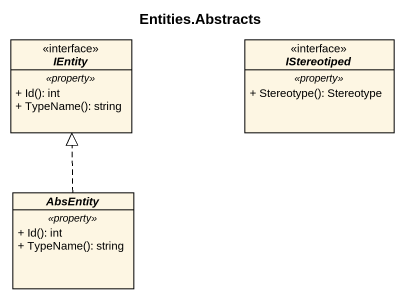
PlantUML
@startuml
title Entities.Abstracts
hide circle
hide empty members
skinparam classAttributeIconSize 0
interface IEntity <<interface>> {
  .. <<property>> ..
  + Id(): int
  + TypeName(): string
}
interface IStereotiped <<interface>> {
  .. <<property>> ..
  + Stereotype(): Stereotype
}
abstract class AbsEntity {
  .. <<property>> ..
  + Id(): int
  + TypeName(): string
}
AbsEntity .up.|> IEntity
@enduml
